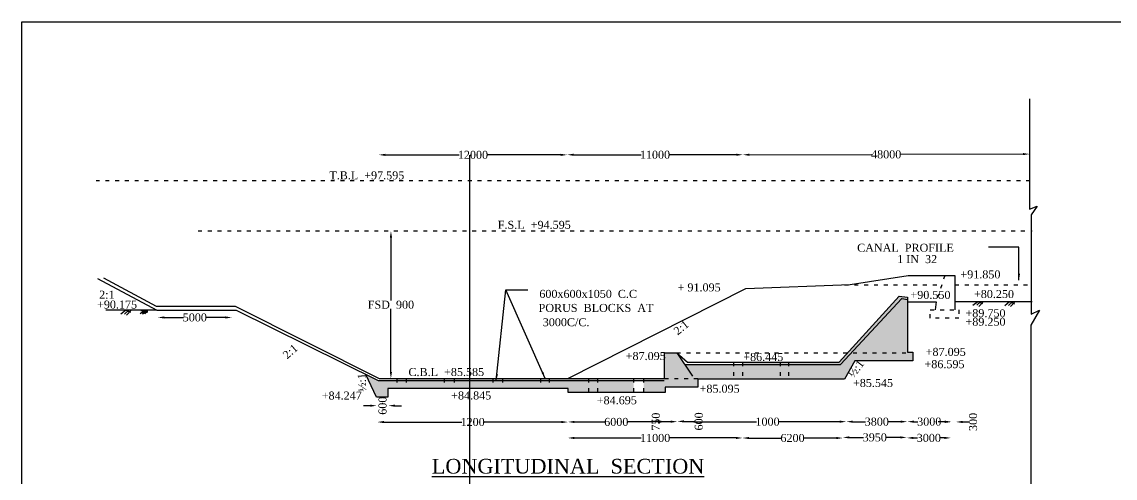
# Model space of a CAD drawing. Header units: millimetres. Extents: x 392 to 143870, y -497 to 113430.
# Drawn here: x 392 to 67345, y 85498 to 113430 of the extents above; entities that cross this region are included whole.
import ezdxf

# ---------------------------------------------------------------- set-up
doc = ezdxf.new("R2010")
doc.units = ezdxf.units.MM
doc.header["$MEASUREMENT"] = 0
doc.header["$PDMODE"] = 66
doc.header["$PDSIZE"] = 170
doc.linetypes.add('ACAD_ISO03W100', pattern=[30, 12, -18])
for name, color, linetype in [('DIM', 5, 'Continuous'), ('DOT LINE', 3, 'ACAD_ISO03W100'), ('DWG. LINE', 1, 'Continuous'), ('HATCH', 2, 'Continuous'), ('TEXT', 7, 'Continuous')]:
    doc.layers.add(name, color=color, linetype=linetype)
doc.layers.add('TITLE', color=7, linetype='Continuous', lineweight=30)
doc.styles.get("Standard").update_dxf_attribs({"font": 'TIMES.TTF', "height": 490})
doc.dimstyles.get("Standard").update_dxf_attribs({"dimtxt": 490, "dimasz": 400, "dimexe": 0.18, "dimexo": 0.0625, "dimgap": 0.09, "dimtad": 0, "dimtih": 1, "dimtoh": 1, "dimdec": 1, "dimzin": 0, "dimdsep": 46, "dimtxsty": 'Standard', "dimcen": 0.09, "dimse1": 1, "dimse2": 1, "dimclrd": 5, "dimclre": 5, "dimclrt": 4, "dimadec": 0, "dimazin": 0, "dimtfac": 1, "dimtdec": 1, "dimtofl": 0, "dimtmove": 0, "dimatfit": 3, "dimfxl": 1, "dimtolj": 1, "dimtzin": 0, "dimarcsym": 0})

# ---------------------------------------------------------------- blocks, each defined once
blk = doc.blocks.new('*D2')
at = {"layer": 'Defpoints', "color": 0}
for p in [(8721, 95322), (13248, 95334), (13248, 95322)]:
    blk.add_point(p, dxfattribs=at)
at = {"layer": 'DIM', "color": 5, "lineweight": -2}
for p, q in [((9121, 95334), (10291, 95334)), ((12848, 95334), (11678, 95334))]:
    blk.add_line(p, q, dxfattribs=at)
at = {"layer": 'DIM', "color": 5}
for points in [[(9121, 95400), (9121, 95267), (8721, 95334)], [(12848, 95400), (12848, 95267), (13248, 95334)]]:
    blk.add_solid(points, dxfattribs=at)
at = {"layer": 'DIM', "color": 4, "insert": (10984, 95334), "char_height": 490, "attachment_point": 5}
blk.add_mtext('\\A1;5000', dxfattribs=at)
blk = doc.blocks.new('*D3')
at = {"layer": 'Defpoints', "color": 0}
for p in [(22124, 89918), (22840, 89934), (22840, 89918)]:
    blk.add_point(p, dxfattribs=at)
at = {"layer": 'DIM', "color": 5, "lineweight": -2}
for p, q in [((21724, 89934), (21324, 89934)), ((23240, 89934), (23640, 89934))]:
    blk.add_line(p, q, dxfattribs=at)
at = {"layer": 'DIM', "color": 5}
for points in [[(21724, 90001), (21724, 89867), (22124, 89934)], [(23240, 90001), (23240, 89867), (22840, 89934)]]:
    blk.add_solid(points, dxfattribs=at)
at = {"layer": 'DIM', "color": 4, "insert": (22482, 89934), "char_height": 490, "attachment_point": 5, "rotation": 90}
blk.add_mtext('\\A1;600', dxfattribs=at)
blk = doc.blocks.new('*D4')
at = {"layer": 'Defpoints', "color": 0}
for p in [(22160, 88954), (33836, 88954), (33836, 88932)]:
    blk.add_point(p, dxfattribs=at)
at = {"layer": 'DIM', "color": 5, "lineweight": -2}
for p, q in [((22560, 88932), (27330, 88932)), ((33436, 88932), (28666, 88932))]:
    blk.add_line(p, q, dxfattribs=at)
at = {"layer": 'DIM', "color": 5}
for points in [[(22560, 88999), (22560, 88866), (22160, 88932)], [(33436, 88999), (33436, 88866), (33836, 88932)]]:
    blk.add_solid(points, dxfattribs=at)
at = {"layer": 'DIM', "color": 4, "insert": (27998, 88932), "char_height": 490, "attachment_point": 5}
blk.add_mtext('\\A1;1200', dxfattribs=at)
blk = doc.blocks.new('*D5')
at = {"layer": 'Defpoints', "color": 0}
for p in [(33836, 88932), (39755, 88938), (39755, 88932)]:
    blk.add_point(p, dxfattribs=at)
at = {"layer": 'DIM', "color": 5, "lineweight": -2}
for p, q in [((34236, 88938), (36100, 88938)), ((39355, 88938), (37491, 88938))]:
    blk.add_line(p, q, dxfattribs=at)
at = {"layer": 'DIM', "color": 5}
for points in [[(34236, 89005), (34236, 88871), (33836, 88938)], [(39355, 89005), (39355, 88871), (39755, 88938)]]:
    blk.add_solid(points, dxfattribs=at)
at = {"layer": 'DIM', "color": 4, "insert": (36796, 88938), "char_height": 490, "attachment_point": 5}
blk.add_mtext('\\A1;6000', dxfattribs=at)
blk = doc.blocks.new('*D6')
at = {"layer": 'Defpoints', "color": 0}
for p in [(39755, 88938), (40535, 88971), (40535, 88938)]:
    blk.add_point(p, dxfattribs=at)
at = {"layer": 'DIM', "color": 5, "lineweight": -2}
for p, q in [((39355, 88971), (38955, 88971)), ((40935, 88971), (41600, 88971))]:
    blk.add_line(p, q, dxfattribs=at)
at = {"layer": 'DIM', "color": 5}
for points in [[(39355, 89038), (39355, 88905), (39755, 88971)], [(40935, 89038), (40935, 88905), (40535, 88971)]]:
    blk.add_solid(points, dxfattribs=at)
at = {"layer": 'DIM', "color": 4, "insert": (41849, 88971), "char_height": 490, "attachment_point": 5, "rotation": 90}
blk.add_mtext('\\A1;600', dxfattribs=at)
blk = doc.blocks.new('*D7')
at = {"layer": 'Defpoints', "color": 0}
for p in [(40535, 88958), (41234, 88958), (41234, 88954)]:
    blk.add_point(p, dxfattribs=at)
at = {"layer": 'DIM', "color": 5, "lineweight": -2}
for p, q in [((40135, 88954), (39469, 88954)), ((41634, 88954), (42034, 88954))]:
    blk.add_line(p, q, dxfattribs=at)
at = {"layer": 'DIM', "color": 5}
for points in [[(40135, 89021), (40135, 88888), (40535, 88954)], [(41634, 89021), (41634, 88888), (41234, 88954)]]:
    blk.add_solid(points, dxfattribs=at)
at = {"layer": 'DIM', "color": 4, "insert": (39219, 88954), "char_height": 490, "attachment_point": 5, "rotation": 90}
blk.add_mtext('\\A1;750', dxfattribs=at)
blk = doc.blocks.new('*D8')
at = {"layer": 'Defpoints', "color": 0}
for p in [(41234, 88958), (50882, 88958), (50882, 88954)]:
    blk.add_point(p, dxfattribs=at)
at = {"layer": 'DIM', "color": 5, "lineweight": -2}
for p, q in [((41634, 88954), (45390, 88954)), ((50482, 88954), (46727, 88954))]:
    blk.add_line(p, q, dxfattribs=at)
at = {"layer": 'DIM', "color": 5}
for points in [[(41634, 89021), (41634, 88888), (41234, 88954)], [(50482, 89021), (50482, 88888), (50882, 88954)]]:
    blk.add_solid(points, dxfattribs=at)
at = {"layer": 'DIM', "color": 4, "insert": (46058, 88954), "char_height": 490, "attachment_point": 5}
blk.add_mtext('\\A1;1000', dxfattribs=at)
blk = doc.blocks.new('*D9')
at = {"layer": 'Defpoints', "color": 0}
for p in [(50879, 88955), (54619, 88955), (54619, 88954)]:
    blk.add_point(p, dxfattribs=at)
at = {"layer": 'DIM', "color": 5, "lineweight": -2}
for p, q in [((51279, 88954), (52053, 88954)), ((54219, 88954), (53445, 88954))]:
    blk.add_line(p, q, dxfattribs=at)
at = {"layer": 'DIM', "color": 5}
for points in [[(51279, 89021), (51279, 88888), (50879, 88954)], [(54219, 89021), (54219, 88888), (54619, 88954)]]:
    blk.add_solid(points, dxfattribs=at)
at = {"layer": 'DIM', "color": 4, "insert": (52749, 88954), "char_height": 490, "attachment_point": 5}
blk.add_mtext('\\A1;3800', dxfattribs=at)
blk = doc.blocks.new('*D10')
at = {"layer": 'Defpoints', "color": 0}
for p in [(54619, 88922), (57306, 88954), (57306, 88922)]:
    blk.add_point(p, dxfattribs=at)
at = {"layer": 'DIM', "color": 5, "lineweight": -2}
for p, q in [((55019, 88954), (55267, 88954)), ((56906, 88954), (56659, 88954))]:
    blk.add_line(p, q, dxfattribs=at)
at = {"layer": 'DIM', "color": 5}
for points in [[(55019, 89021), (55019, 88888), (54619, 88954)], [(56906, 89021), (56906, 88888), (57306, 88954)]]:
    blk.add_solid(points, dxfattribs=at)
at = {"layer": 'DIM', "color": 4, "insert": (55963, 88954), "char_height": 490, "attachment_point": 5}
blk.add_mtext('\\A1;3000', dxfattribs=at)
blk = doc.blocks.new('*D12')
at = {"layer": 'Defpoints', "color": 0}
for p in [(33830, 87964), (44522, 87964), (44522, 87956)]:
    blk.add_point(p, dxfattribs=at)
at = {"layer": 'DIM', "color": 5, "lineweight": -2}
for p, q in [((34230, 87956), (38327, 87956)), ((44122, 87956), (40025, 87956))]:
    blk.add_line(p, q, dxfattribs=at)
at = {"layer": 'DIM', "color": 5}
for points in [[(34230, 88023), (34230, 87890), (33830, 87956)], [(44122, 88023), (44122, 87890), (44522, 87956)]]:
    blk.add_solid(points, dxfattribs=at)
at = {"layer": 'DIM', "color": 4, "insert": (39176, 87956), "char_height": 490, "attachment_point": 5}
blk.add_mtext('\\A1;11000', dxfattribs=at)
blk = doc.blocks.new('*D13')
at = {"layer": 'Defpoints', "color": 0}
for p in [(44517, 87956), (50664, 87956), (50664, 87954)]:
    blk.add_point(p, dxfattribs=at)
at = {"layer": 'DIM', "color": 5, "lineweight": -2}
for p, q in [((44917, 87954), (46895, 87954)), ((50264, 87954), (48285, 87954))]:
    blk.add_line(p, q, dxfattribs=at)
at = {"layer": 'DIM', "color": 5}
for points in [[(44917, 88020), (44917, 87887), (44517, 87954)], [(50264, 88020), (50264, 87887), (50664, 87954)]]:
    blk.add_solid(points, dxfattribs=at)
at = {"layer": 'DIM', "color": 4, "insert": (47590, 87954), "char_height": 490, "attachment_point": 5}
blk.add_mtext('\\A1;6200', dxfattribs=at)
blk = doc.blocks.new('*D14')
at = {"layer": 'Defpoints', "color": 0}
for p in [(50664, 87954), (54589, 87991), (54589, 87954)]:
    blk.add_point(p, dxfattribs=at)
at = {"layer": 'DIM', "color": 5, "lineweight": -2}
for p, q in [((51064, 87991), (51930, 87991)), ((54189, 87991), (53322, 87991))]:
    blk.add_line(p, q, dxfattribs=at)
at = {"layer": 'DIM', "color": 5}
for points in [[(51064, 88058), (51064, 87924), (50664, 87991)], [(54189, 88058), (54189, 87924), (54589, 87991)]]:
    blk.add_solid(points, dxfattribs=at)
at = {"layer": 'DIM', "color": 4, "insert": (52626, 87991), "char_height": 490, "attachment_point": 5}
blk.add_mtext('\\A1;3950', dxfattribs=at)
blk = doc.blocks.new('*D15')
at = {"layer": 'Defpoints', "color": 0}
for p in [(54589, 87991), (57281, 87991), (57281, 87960)]:
    blk.add_point(p, dxfattribs=at)
at = {"layer": 'DIM', "color": 5, "lineweight": -2}
for p, q in [((54989, 87960), (55239, 87960)), ((56881, 87960), (56631, 87960))]:
    blk.add_line(p, q, dxfattribs=at)
at = {"layer": 'DIM', "color": 5}
for points in [[(54989, 88026), (54989, 87893), (54589, 87960)], [(56881, 88026), (56881, 87893), (57281, 87960)]]:
    blk.add_solid(points, dxfattribs=at)
at = {"layer": 'DIM', "color": 4, "insert": (55935, 87960), "char_height": 490, "attachment_point": 5}
blk.add_mtext('\\A1;3000', dxfattribs=at)
blk = doc.blocks.new('*D16')
at = {"layer": 'Defpoints', "color": 0}
for p in [(22994, 100628), (22994, 100628), (22994, 91598)]:
    blk.add_point(p, dxfattribs=at)
at = {"layer": 'DIM', "color": 5, "lineweight": -2}
for p, q in [((22994, 100228), (22994, 96364)), ((22994, 91998), (22994, 95862))]:
    blk.add_line(p, q, dxfattribs=at)
at = {"layer": 'DIM', "color": 5}
for points in [[(22928, 100228), (23061, 100228), (22994, 100628)], [(22928, 91998), (23061, 91998), (22994, 91598)]]:
    blk.add_solid(points, dxfattribs=at)
at = {"layer": 'DIM', "color": 4, "insert": (22994, 96113), "char_height": 490, "attachment_point": 5}
blk.add_mtext('\\A1;FSD  900', dxfattribs=at)
blk = doc.blocks.new('*D17')
at = {"layer": 'Defpoints', "color": 0}
for p in [(22252, 105328), (33786, 105328), (33786, 105289)]:
    blk.add_point(p, dxfattribs=at)
at = {"layer": 'DIM', "color": 5, "lineweight": -2}
for p, q in [((22652, 105289), (27170, 105289)), ((33386, 105289), (28868, 105289))]:
    blk.add_line(p, q, dxfattribs=at)
at = {"layer": 'DIM', "color": 5}
for points in [[(22652, 105356), (22652, 105222), (22252, 105289)], [(33386, 105356), (33386, 105222), (33786, 105289)]]:
    blk.add_solid(points, dxfattribs=at)
at = {"layer": 'DIM', "color": 4, "insert": (28019, 105289), "char_height": 490, "attachment_point": 5}
blk.add_mtext('\\A1;12000', dxfattribs=at)
blk = doc.blocks.new('*D18')
at = {"layer": 'Defpoints', "color": 0}
for p in [(33786, 105289), (44544, 105296), (44544, 105289)]:
    blk.add_point(p, dxfattribs=at)
at = {"layer": 'DIM', "color": 5, "lineweight": -2}
for p, q in [((34186, 105296), (38316, 105296)), ((44144, 105296), (40014, 105296))]:
    blk.add_line(p, q, dxfattribs=at)
at = {"layer": 'DIM', "color": 5}
for points in [[(34186, 105362), (34186, 105229), (33786, 105296)], [(44144, 105362), (44144, 105229), (44544, 105296)]]:
    blk.add_solid(points, dxfattribs=at)
at = {"layer": 'DIM', "color": 4, "insert": (39165, 105296), "char_height": 490, "attachment_point": 5}
blk.add_mtext('\\A1;11000', dxfattribs=at)
blk = doc.blocks.new('*D19')
at = {"layer": 'Defpoints', "color": 0}
for p in [(44545, 105296), (62106, 105338), (62106, 105338)]:
    blk.add_point(p, dxfattribs=at)
at = {"layer": 'DIM', "color": 5, "lineweight": -2}
for p, q in [((44944, 105296), (52439, 105314)), ((61706, 105337), (54211, 105319))]:
    blk.add_line(p, q, dxfattribs=at)
at = {"layer": 'DIM', "color": 5}
for points in [[(44944, 105363), (44945, 105230), (44545, 105296)], [(61705, 105403), (61706, 105270), (62106, 105338)]]:
    blk.add_solid(points, dxfattribs=at)
at = {"layer": 'DIM', "color": 4, "insert": (53325, 105317), "char_height": 490, "attachment_point": 5}
blk.add_mtext('\\A1;48000', dxfattribs=at)
blk = doc.blocks.new('*D85')
at = {"layer": 'Defpoints', "color": 0}
for p in [(57306, 88954), (57599, 88954), (57599, 88938)]:
    blk.add_point(p, dxfattribs=at)
at = {"layer": 'DIM', "color": 5, "lineweight": -2}
for p, q in [((56906, 88938), (56506, 88938)), ((57999, 88938), (58399, 88938))]:
    blk.add_line(p, q, dxfattribs=at)
at = {"layer": 'DIM', "color": 5}
for points in [[(56906, 89005), (56906, 88872), (57306, 88938)], [(57999, 89005), (57999, 88872), (57599, 88938)]]:
    blk.add_solid(points, dxfattribs=at)
at = {"layer": 'DIM', "color": 4, "insert": (58648, 88938), "char_height": 490, "attachment_point": 5, "rotation": 90}
blk.add_mtext('\\A1;300', dxfattribs=at)

msp = doc.modelspace()

# ---------------------------------------------------------------- hatches: boundary and pattern name
at = {"layer": 'HATCH'}
h = msp.add_hatch(dxfattribs=at)
h.set_pattern_fill('AR-CONC', color=256, scale=100, style=0)
h.set_pattern_definition([(50, (0, 0), (717.2602, -62.752), [75, -825]), (355, (0, 0), (-138.7513, 752.192), [60, -660]), (100.4514, (59.8, -5.2), (578.5094, 689.4395), [63.74, -701.142]), (46.1842, (0, 200), (1067.241, -165.519), [112.5, -1237.5]), (96.6356, (88.9, 186.2), (934.663, 974.118), [95.61, -1051.713]), (351.1842, (0, 200), (934.662, 974.119), [90, -990]), (21, (100, 150), (596.907, -402.619), [75, -825]), (326, (100, 150), (243.3153, 725.15), [60, -660]), (71.4514, (149.74, 116.45), (840.2226, 322.5305), [63.74, -701.142]), (37.5, (0, 0), (12.15986, 332.89385), [0, -652, 0, -670, 0, -662.5]), (7.5, (0, 0), (263.0695, 394.4117), [0, -382, 0, -637, 0, -252.5]), (327.5, (-223, 0), (533.82244, -22.5549), [0, -250, 0, -780, 0, -1035]), (317.5, (-323, 0), (583.1862, 100.105), [0, -325, 0, -518, 0, -735])])
h.paths.add_polyline_path([(23348, 91470.5), (22214, 91470.5), (21457.74, 91845.56), (22104.5, 90449.5), (22807.5, 90449.5), (22807.5, 90990), (23348, 90990)])
h.paths.add_polyline_path([(23929.5, 91470.5), (23348, 91470.5), (23348, 90990), (23929.5, 90990)])
h.paths.add_polyline_path([(26252.5, 91470.5), (23929.5, 91470.5), (23929.5, 90990), (26252.5, 90990)])
h.paths.add_polyline_path([(23929.5, 91598), (23348, 91598), (23348, 91470.5), (23929.5, 91470.5)])
h.paths.add_polyline_path([(26252.5, 91598), (23929.5, 91598), (23929.5, 91470.5), (26252.5, 91470.5)])
h.paths.add_polyline_path([(26874.5, 91598), (26252.5, 91598), (26252.5, 91470.5), (26874.5, 91470.5)])
h.paths.add_polyline_path([(26874.5, 91470.5), (26252.5, 91470.5), (26252.5, 90990), (26874.5, 90990)])
h.paths.add_polyline_path([(29227.5, 91470.5), (26874.5, 91470.5), (26874.5, 90990), (29227.5, 90990)])
h.paths.add_polyline_path([(29227.5, 91598), (26874.5, 91598), (26874.5, 91470.5), (29227.5, 91470.5)])
h.paths.add_polyline_path([(29835.5, 91470.5), (29227.5, 91470.5), (29227.5, 90990), (29835.5, 90990)])
h.paths.add_polyline_path([(29835.5, 91598), (29227.5, 91598), (29227.5, 91470.5), (29835.5, 91470.5)])
h.paths.add_polyline_path([(32145.5, 91598), (29835.5, 91598), (29835.5, 91470.5), (32145.5, 91470.5)])
h.paths.add_polyline_path([(32145.5, 91470.5), (29835.5, 91470.5), (29835.5, 90990), (32145.5, 90990)])
h.paths.add_polyline_path([(32681.5, 91470.5), (32145.5, 91470.5), (32145.5, 90990), (32681.5, 90990)])
h.paths.add_polyline_path([(35086.5, 91598), (32681.5, 91598), (32681.5, 91470.5), (35086.5, 91470.5)])
h.paths.add_polyline_path([(32681.5, 91598), (32145.5, 91598), (32145.5, 91470.5), (32681.5, 91470.5)])
h.paths.add_polyline_path([(35086.5, 91470.5), (32681.5, 91470.5), (32681.5, 90990), (33851.5, 90990), (33851.5, 90750), (35086.5, 90750)])
h.paths.add_polyline_path([(35643, 91470.5), (35086.5, 91470.5), (35086.5, 90750), (35643, 90750)])
h.paths.add_polyline_path([(35643, 91598), (35086.5, 91598), (35086.5, 91470.5), (35643, 91470.5)])
h.paths.add_polyline_path([(37857.5, 91470.5), (35643, 91470.5), (35643, 90750), (37857.5, 90750)])
h.paths.add_polyline_path([(41791.5, 91556.5), (43972.5, 91556.5), (43972.5, 92463.25), (40977.75, 92463.25), (40494.5, 93176.5), (39753, 93176.5), (39753, 91598), (38469.5, 91598), (38469.5, 90750), (39779.5, 90750), (39779.5, 91061), (41791.5, 91061)])
h.paths.add_polyline_path([(44521, 92463.25), (43972.5, 92463.25), (43972.5, 91556.5), (44521, 91556.5)])
h.paths.add_polyline_path([(46821.5, 92463.25), (44521, 92463.25), (44521, 91556.5), (46821.5, 91556.5)])
h.paths.add_polyline_path([(46821.5, 92463.25), (46821.5, 91556.5), (50774.5, 91556.5), (51404.5, 92688), (54949, 92688), (54949, 93211.5), (54629.5, 93211.5), (54629.5, 96440.74), (54283.5, 96492), (50521, 92463.25)])
h.paths.add_polyline_path([(51187.11, 93176.5), (50984.07, 93176.5), (50452, 92591), (47341, 92591), (47341, 92463.25), (50521, 92463.25)], flags=17)
h.paths.add_polyline_path([(47341, 92591), (46821.5, 92591), (46821.5, 92463.25), (47341, 92463.25)])
h.paths.add_polyline_path([(46821.5, 92591), (44521, 92591), (44521, 92463.25), (46821.5, 92463.25)])
h.paths.add_polyline_path([(54283.5, 96492), (54629.5, 96440.74), (54629.5, 96584), (54126.5, 96634.5), (50984.07, 93176.5), (51187.11, 93176.5)])

# ---------------------------------------------------------------- linework, layer by layer
at = {"layer": 'DOT LINE', "ltscale": 20}
for points in [[(62145, 103699.5), (4947.5, 103699.5)], [(11179.5, 100628), (62255, 100628)], [(56920.5, 97903), (56378.5, 96288)], [(50778.19, 97332.79), (56763, 97332.79)], [(57538, 97331.5), (62242.5, 97331.5)], [(40494.5, 93176.5), (54616, 93176.5)], [(43972.5, 92591), (43972.5, 91556.5)], [(44521, 92591), (44521, 91556.5)], [(46821.5, 92591), (46821.5, 91556.5)], [(47341, 92591), (47341, 91626.5)], [(23348, 91598), (23348, 90990)], [(23929.5, 91598), (23929.5, 90990)], [(26252.5, 91598), (26252.5, 90990)], [(26874.5, 91598), (26874.5, 90990)], [(29227.5, 91598), (29227.5, 90990)], [(29835.5, 91598), (29835.5, 90990)], [(32145.5, 91598), (32145.5, 90990)], [(32681.5, 91598), (32681.5, 90990)], [(35086.5, 91598), (35086.5, 90750)], [(35643, 91598), (35643, 90750)], [(37857.5, 91598), (37857.5, 90750)], [(38469.5, 91598), (38469.5, 90750)], [(39753, 91598), (41893.5, 91598)]]:
    msp.add_lwpolyline(points, dxfattribs=at)
msp.add_lwpolyline([(56026.5, 95794.5), (57778.5, 95794.5), (57778.5, 95287.5), (56026.5, 95287.5)], close=True, dxfattribs=at)
at = {"layer": 'DWG. LINE'}
for points in [[(62105.5, 108717), (62105.5, 101958.5), (62574.5, 102151), (62199.5, 101615.5), (62199.5, 95534), (62723.5, 95788), (62177.5, 94870), (62177.5, 79524), (62719.5, 79824), (62363, 79081.5), (62363, 70172.5), (62844.5, 70370.5), (62374, 69651), (62374, 57152.5), (62878, 57445.5), (62407, 56598), (62954, 56904.5), (62465, 56063), (62465, 46710.5)], [(27815, 105275.5), (27815, 45286.5)], [(5400.5, 97760), (8619, 96033.5), (13452, 96033.5), (22282.5, 91598), (39753, 91598), (39753, 93176.5), (40494.5, 93176.5), (41461, 91750)], [(33832.5, 91598), (44735.5, 97113.5), (51128.5, 97345.5), (54673.5, 97903), (57538, 97903), (57538, 95801.5)], [(5030, 97725), (8649.5, 95780), (13524.5, 95780), (22214, 91470.5), (39736, 91470.5)], [(54629.5, 96584), (54629.5, 93211.5), (54949, 93211.5), (54949, 92688), (51404.5, 92688), (50774.5, 91556.5), (41791.5, 91556.5), (41791.5, 91061), (39779.5, 91061), (39779.5, 90750), (33851.5, 90750), (33851.5, 90990), (22807.5, 90990), (22807.5, 90449.5), (22104.5, 90449.5), (21458, 91845)], [(40494.5, 93176.5), (41160.5, 92591), (50452, 92591), (54126.5, 96634.5), (54629.5, 96584)], [(40977.75, 92463.25), (50521, 92463.25), (54283.5, 96492), (54634.5, 96440)], [(8649.5, 95780), (5540, 95780)], [(54629.5, 96288), (56378.5, 96288), (56322.44, 95794.5)], [(57538, 96316), (62261.5, 96316)]]:
    msp.add_lwpolyline(points, dxfattribs=at)
at = {"layer": 'HATCH'}
for points in [[(6446.5, 95550.5), (6738, 95780)], [(6687, 95545.5), (6935, 95780)], [(6738, 95780), (7037, 95654.5)], [(6807.5, 95474), (7094.75, 95780)], [(7640, 95574), (7919, 95780)], [(7687, 95750.5), (8112, 95713.5)], [(7779.5, 95551.5), (8024, 95780)], [(7915, 95553.5), (8097.5, 95780)], [(58636.5, 96091), (58928, 96320.5)], [(58877, 96086), (59125, 96320.5)], [(58928, 96320.5), (59227, 96195)], [(58997.5, 96014.5), (59284.75, 96320.5)], [(60582, 96073), (60873.5, 96302.5)], [(60822.5, 96068), (61070.5, 96302.5)], [(60873.5, 96302.5), (61172.5, 96177)], [(60943, 95996.5), (61230.25, 96302.5)], [(7779.5, 95551.5), (8114, 95683)]]:
    msp.add_lwpolyline(points, dxfattribs=at)
at = {"layer": 'TITLE'}
msp.add_lwpolyline([(392.49, 113430.26), (143683.37, 113430.26), (143683.37, -497.17), (392.49, -497.17)], close=True, dxfattribs=at)

# ---------------------------------------------------------------- texts
at = {"layer": 'TEXT'}
for s, height, p in [('T.B.L  +97.595', 490, (19221.5, 103789.5)), ('F.S.L  +94.595', 490, (29539, 100760.5)), ('CANAL  PROFILE', 490, (51546, 99358.5)), ('1 IN  32', 490, (53997, 98662)), ('+91.850', 490, (57868.5, 97726.5)), ('+ 91.095', 490, (40550, 96930.5)), ('2:1', 490, (5124, 96483)), ('600x600x1050  C.C', 490, (32082.5, 96533.5)), ('+90.550', 490, (54809.5, 96471)), ('+80.250', 490, (58700, 96524)), ('+90.175', 490, (4995.5, 95880.5)), ('PORUS  BLOCKS  AT', 490, (32038, 95675)), ('+89.750', 490, (58180, 95351.5)), ('3000C/C.', 490, (32292, 94800)), ('+89.250', 490, (58180, 94826)), ('+87.095', 490, (37372.5, 92727.5)), ('+86.445', 490, (44571.5, 92670.5)), ('+87.095', 490, (55744.5, 92983)), ('+86.595', 490, (55669, 92229.5)), ('C.B.L  +85.585', 490, (24069, 91748)), ('+85.095', 490, (41896.5, 90729)), ('+85.545', 490, (51290, 91080)), ('+84.247', 490, (18758, 90309.5)), ('+84.845', 490, (26684, 90315)), ('+84.695', 490, (35601, 90021.5)), ('%%ULONGITUDINAL  SECTION', 900, (25498.5, 85777.5))]:
    msp.add_text(s, height=height, dxfattribs=at).set_placement(p)
for s, rotation, p in [('2:1', 39.0702512, (40557.42, 94226.7)), ('2:1', 40.9473545, (16630.36, 92758.93)), ('½:1', 53.1568386, (51334, 91590)), ('½:1', 92.7420529, (21495, 90807.5))]:
    msp.add_text(s, height=490, rotation=rotation, dxfattribs=at).set_placement(p)

# ---------------------------------------------------------------- dimensions: what is measured, and where the dimension line sits
at = {"layer": 'DIM'}
for p1, p2, distance, text, picture, middle in [((22252.5, 105327.5), (33785.5, 105327.5), -38.5, '12000', '*D17', (28019, 105289)), ((33785.5, 105289), (44544.5, 105289), 6.5, '11000', '*D18', (39165, 105295.5)), ((44544.5, 105295.5), (62105.5, 105337.75), 0, '48000', '*D19', (53325, 105316.62)), ((22994.5, 91598), (22994.5, 100628), 0, 'FSD  900', '*D16', (22994.5, 96113)), ((8721, 95321.5), (13248, 95321.5), 12, '5000', '*D2', (10984.5, 95333.5)), ((22160, 88954), (33836, 88954), -21.5, '1200', '*D4', (27998, 88932.5)), ((33836, 88932.5), (39755, 88932.5), 5.5, '6000', '*D5', (36795.5, 88938)), ((41234, 88958), (50882.5, 88958), -3.5, '1000', '*D8', (46058.25, 88954.5)), ((50878.61, 88955.15), (54619, 88955.15), -0.65, '3800', '*D9', (52748.8, 88954.5)), ((54619, 88922.5), (57306.5, 88922.5), 32, '3000', '*D10', (55962.75, 88954.5)), ((33829.5, 87964), (44522, 87964), -7.5, '11000', '*D12', (39175.75, 87956.5)), ((44516.65, 87955.61), (50663.5, 87955.61), -2.11, '6200', '*D13', (47590.07, 87953.5)), ((50663.5, 87953.5), (54589, 87953.5), 37.5, '3950', '*D14', (52626.25, 87991)), ((54589, 87991), (57281, 87991), -31.5, '3000', '*D15', (55935, 87959.5))]:
    dim = msp.add_aligned_dim(p1=p1, p2=p2, distance=distance, text=text, dimstyle='Standard', dxfattribs=at)
    dim.commit()
    dim.dimension.update_dxf_attribs({"geometry": picture, "text_midpoint": middle})
for p1, p2, distance, text, picture, middle in [((22123.5, 89918), (22840, 89918), 16, '600', '*D3', (22481.75, 89934)), ((57306.5, 88954.5), (57599, 88954.5), -16, '300', '*D85', (58648.33, 88938.5))]:
    dim = msp.add_aligned_dim(p1=p1, p2=p2, distance=distance, text=text, dimstyle='Standard', dxfattribs=at)
    dim.commit()
    dim.dimension.update_dxf_attribs({"geometry": picture, "text_midpoint": middle, "text_rotation": 90})
for base, p1, p2, text, picture, middle in [((41234, 88954.5), (40535, 88958), (41234, 88958), '750', '*D7', (39218.59, 88954.5)), ((40535, 88971.33), (39755, 88938), (40535, 88938), '600', '*D6', (41849.29, 88971.33))]:
    dim = msp.add_linear_dim(base=base, p1=p1, p2=p2, angle=0, text=text, dimstyle='Standard', dxfattribs=at)
    dim.commit()
    dim.dimension.update_dxf_attribs({"geometry": picture, "text_midpoint": middle, "dimtype": 161, "text_rotation": 90})

# ---------------------------------------------------------------- leaders
for points in [[(61456.5, 97610.5), (61456.5, 99633.5), (59585.5, 99633.5)], [(29444, 91470.5), (30026.5, 97027.5)], [(32442.5, 91598), (30026.5, 97027.5), (31371, 97027.5)]]:
    msp.add_leader(points, dimstyle='Standard', override={"dimgap": 0.09, "dimtad": 0}, dxfattribs=at)

doc.saveas('drawing.dxf')
